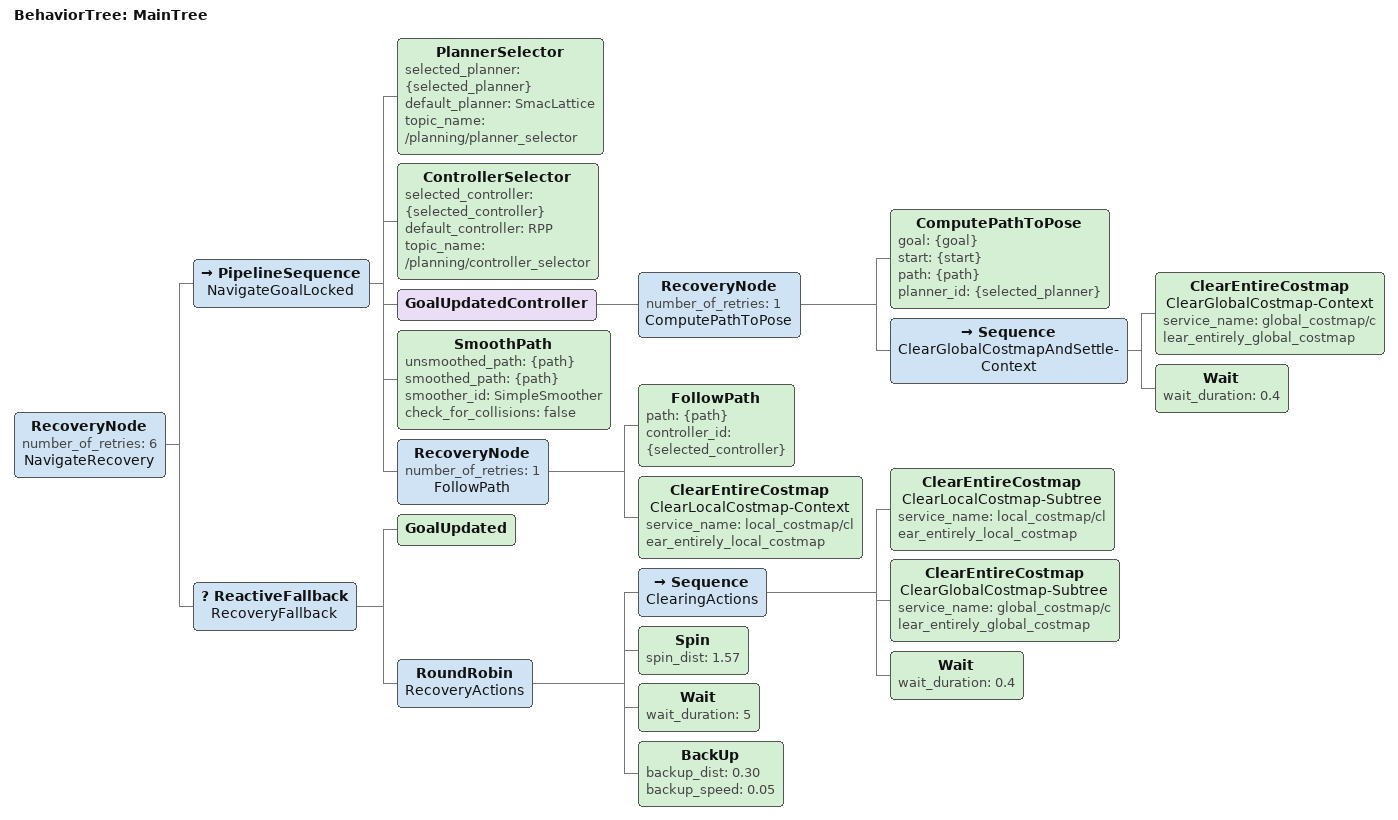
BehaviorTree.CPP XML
<root main_tree_to_execute="MainTree">
  <BehaviorTree ID="MainTree">
    <RecoveryNode number_of_retries="6" name="NavigateRecovery">
      <PipelineSequence name="NavigateGoalLocked">
        <!-- PlannerSelector sets {selected_planner} on the blackboard -->
        <!-- HH_260618: Keep SIM-grid BT default aligned with the curvature-preserving route default. -->
        <PlannerSelector selected_planner="{selected_planner}" default_planner="SmacLattice" topic_name="/planning/planner_selector"/>
        <ControllerSelector selected_controller="{selected_controller}" default_controller="RPP" topic_name="/planning/controller_selector"/>
        <!-- HH_260619 - Keep the SIM global route fixed per goal; local path
             updates remain continuous through /planning/local_path slicing. -->
        <GoalUpdatedController>
          <RecoveryNode number_of_retries="1" name="ComputePathToPose">
            <ComputePathToPose goal="{goal}" start="{start}" path="{path}" planner_id="{selected_planner}"/>
            <Sequence name="ClearGlobalCostmapAndSettle-Context">
              <ClearEntireCostmap name="ClearGlobalCostmap-Context" service_name="global_costmap/clear_entirely_global_costmap"/>
              <!-- HH_260528: Costmap clear->replan race guard for SIM BT profile. -->
              <Wait wait_duration="0.4"/>
            </Sequence>
          </RecoveryNode>
        </GoalUpdatedController>
        <SmoothPath unsmoothed_path="{path}" smoothed_path="{path}" smoother_id="SimpleSmoother" check_for_collisions="false"/>
        <RecoveryNode number_of_retries="1" name="FollowPath">
          <FollowPath path="{path}" controller_id="{selected_controller}"/>
          <ClearEntireCostmap name="ClearLocalCostmap-Context" service_name="local_costmap/clear_entirely_local_costmap"/>
        </RecoveryNode>
      </PipelineSequence>
      <ReactiveFallback name="RecoveryFallback">
        <GoalUpdated/>
        <RoundRobin name="RecoveryActions">
          <Sequence name="ClearingActions">
            <ClearEntireCostmap name="ClearLocalCostmap-Subtree" service_name="local_costmap/clear_entirely_local_costmap"/>
            <ClearEntireCostmap name="ClearGlobalCostmap-Subtree" service_name="global_costmap/clear_entirely_global_costmap"/>
            <!-- HH_260528: Let clear services settle before the next recovery branch/planner retry. -->
            <Wait wait_duration="0.4"/>
          </Sequence>
          <Spin spin_dist="1.57"/>
          <Wait wait_duration="5"/>
          <BackUp backup_dist="0.30" backup_speed="0.05"/>
        </RoundRobin>
      </ReactiveFallback>
    </RecoveryNode>
  </BehaviorTree>
</root>
